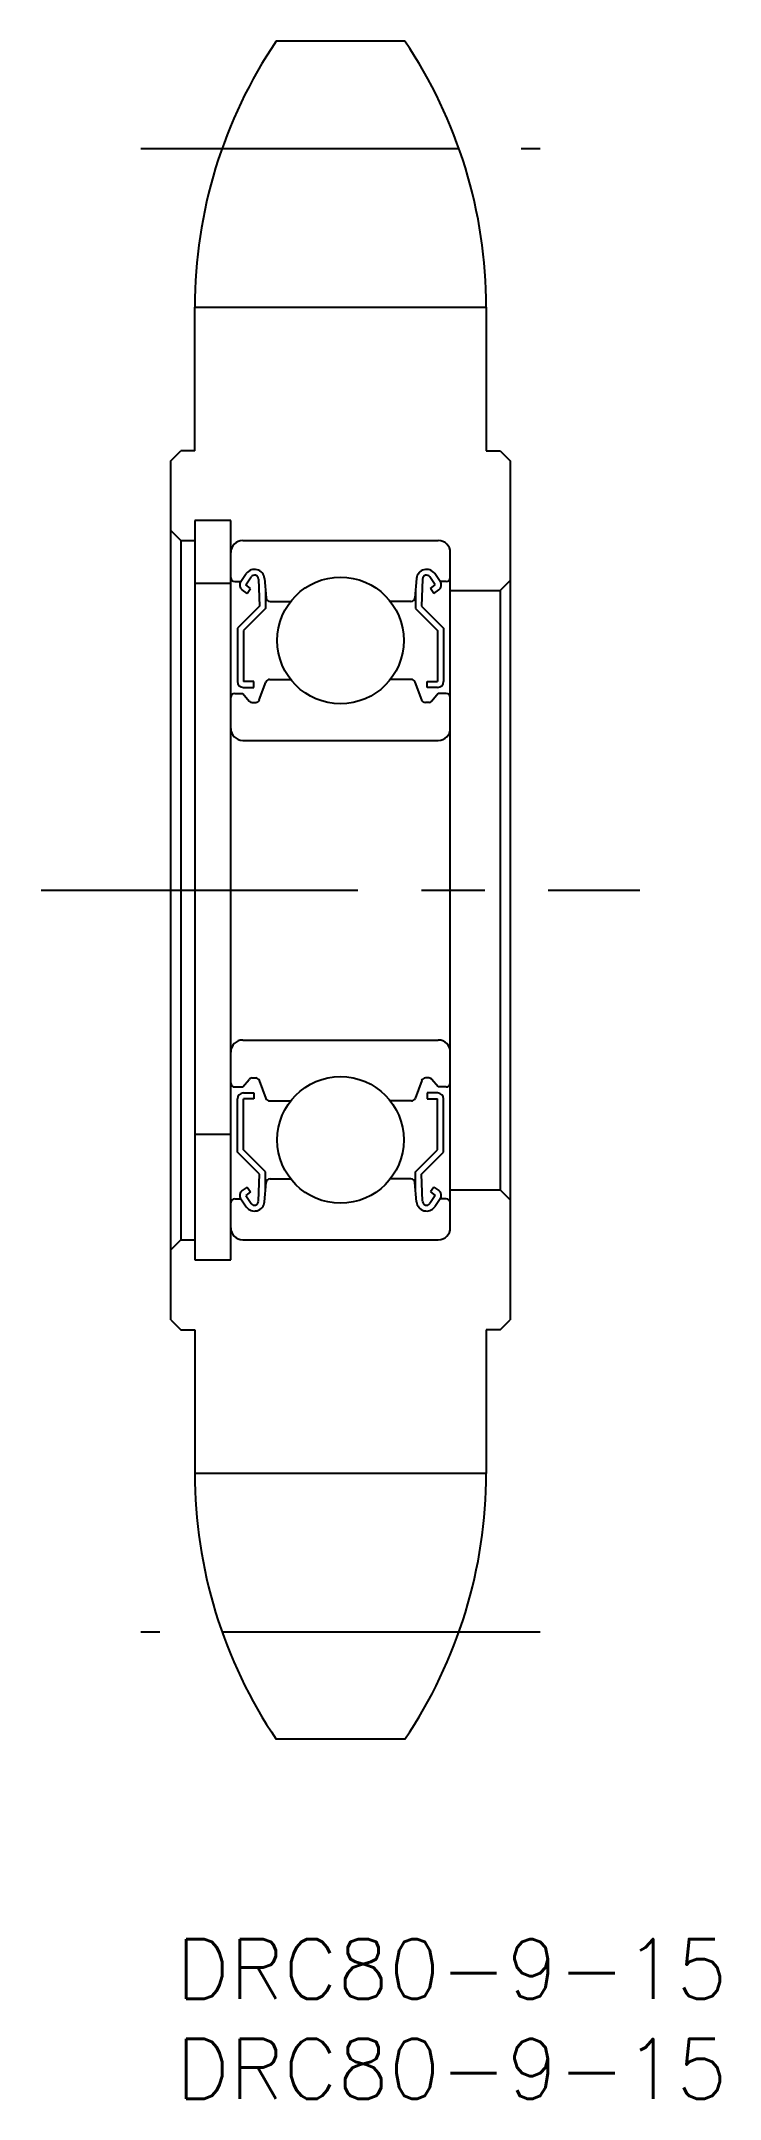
# Model space of a CAD drawing. Extents: x -7 to 27, y -8 to 95.
import ezdxf

# ---------------------------------------------------------------- set-up
doc = ezdxf.new("R2010")
doc.units = 0
doc.header["$LTSCALE"] = 0.5
doc.linetypes.add('CENTER', pattern=[50.8, 31.75, -6.35, 6.35, -6.35])
doc.layers.get('0').update_dxf_attribs({"linetype": 'CONTINUOUS'})
doc.layers.add('CENTER', color=1, linetype='CENTER')
doc.styles.get("Standard").update_dxf_attribs({"font": 'txt.shx', "height": 3, "bigfont": 'bigfont.shx'})

# ---------------------------------------------------------------- blocks, each defined once
blk = doc.blocks.new('*U3')
at = {"color": 7, "linetype": 'CONTINUOUS'}
blk.add_text('DRC80-9-15', height=3, dxfattribs=at).set_placement((0, -3))
blk = doc.blocks.new('*U4')
at = {"color": 7, "linetype": 'CONTINUOUS'}
blk.add_text('DRC80-9-15', height=3, dxfattribs=at).set_placement((0, -8))

msp = doc.modelspace()

# ---------------------------------------------------------------- linework, layer by layer
at = {"color": 7, "linetype": 'CONTINUOUS'}
for p, q in [((11.47, 95), (5.03, 95)), ((0.95, 81.69), (15.55, 81.69)), ((0.95, 74.5), (0.95, 81.69)), ((15.55, 81.69), (15.55, 74.5)), ((-0.25, 74), (0.25, 74.5)), ((0.95, 74.5), (0.25, 74.5)), ((15.55, 74.5), (16.25, 74.5)), ((16.25, 74.5), (16.75, 74)), ((-0.25, 31), (-0.25, 74)), ((16.75, 74), (16.75, 31)), ((-0.25, 70.5), (0.25, 70)), ((0.95, 71), (0.95, 34)), ((2.75, 71), (0.95, 71)), ((2.75, 34), (2.75, 71)), ((0.25, 70), (0.95, 70)), ((0.25, 70), (0.25, 35)), ((3.35, 70), (13.15, 70)), ((13.75, 35.6), (13.75, 69.4)), ((3.25, 67.95), (3.53, 68.35)), ((3.5, 67.78), (3.78, 68.18)), ((4.14, 68.07), (4.19, 66.72)), ((4.44, 68.1), (4.52, 67.13)), ((12.06, 68.1), (11.98, 67.13)), ((12.36, 68.07), (12.31, 66.72)), ((13, 67.78), (12.72, 68.18)), ((13.25, 67.95), (12.97, 68.35)), ((16.75, 68), (16.25, 67.5)), ((0.95, 67.87), (2.75, 67.87)), ((2.95, 67.95), (3.25, 67.95)), ((3.57, 67.36), (3.32, 67.53)), ((3.74, 67.6), (3.5, 67.78)), ((3.57, 67.36), (3.74, 67.6)), ((4.49, 67.47), (4.49, 66.6)), ((12.01, 67.47), (12.01, 66.6)), ((12.76, 67.6), (13, 67.78)), ((12.93, 67.36), (12.76, 67.6)), ((12.93, 67.36), (13.18, 67.53)), ((13.55, 67.95), (13.25, 67.95)), ((13.75, 67.5), (16.25, 67.5)), ((16.25, 67.5), (16.25, 37.5)), ((4.19, 66.72), (3.09, 65.62)), ((4.49, 66.6), (3.39, 65.5)), ((4.72, 66.95), (5.74, 66.95)), ((11.78, 66.95), (10.76, 66.95)), ((12.01, 66.6), (13.11, 65.5)), ((12.31, 66.72), (13.41, 65.62)), ((3.09, 65.62), (3.09, 62.95)), ((3.39, 65.5), (3.39, 62.95)), ((13.11, 65.5), (13.11, 62.95)), ((13.41, 65.62), (13.41, 62.95)), ((3.91, 62.95), (3.39, 62.95)), ((3.91, 62.65), (3.91, 62.95)), ((4.18, 62.03), (4.51, 62.92)), ((4.7, 63.05), (5.74, 63.05)), ((11.8, 63.05), (10.76, 63.05)), ((12.32, 62.03), (11.99, 62.92)), ((12.59, 62.95), (13.11, 62.95)), ((12.59, 62.65), (12.59, 62.95)), ((2.95, 62.35), (3.35, 62.35)), ((3.35, 62.35), (3.67, 61.97)), ((3.39, 62.65), (3.91, 62.65)), ((3.82, 61.9), (4, 61.9)), ((12.68, 61.9), (12.5, 61.9)), ((13.11, 62.65), (12.59, 62.65)), ((13.15, 62.35), (12.83, 61.97)), ((13.55, 62.35), (13.15, 62.35)), ((3.35, 60), (13.15, 60)), ((3.35, 45), (13.15, 45)), ((2.75, 44.25), (2.75, 44.25)), ((2.95, 42.65), (3.35, 42.65)), ((3.35, 42.65), (3.67, 43.03)), ((3.39, 42.35), (3.91, 42.35)), ((3.82, 43.1), (4, 43.1)), ((3.91, 42.35), (3.91, 42.05)), ((4.18, 42.97), (4.51, 42.08)), ((12.32, 42.97), (11.99, 42.08)), ((12.68, 43.1), (12.5, 43.1)), ((12.59, 42.35), (12.59, 42.05)), ((13.11, 42.35), (12.59, 42.35)), ((13.15, 42.65), (12.83, 43.03)), ((13.55, 42.65), (13.15, 42.65)), ((3.09, 39.38), (3.09, 42.05)), ((3.39, 39.5), (3.39, 42.05)), ((3.91, 42.05), (3.39, 42.05)), ((4.7, 41.95), (5.74, 41.95)), ((11.8, 41.95), (10.76, 41.95)), ((12.59, 42.05), (13.11, 42.05)), ((13.11, 39.5), (13.11, 42.05)), ((13.41, 39.38), (13.41, 42.05)), ((0.95, 40.29), (2.75, 40.29)), ((4.19, 38.28), (3.09, 39.38)), ((4.49, 38.4), (3.39, 39.5)), ((12.01, 38.4), (13.11, 39.5)), ((12.31, 38.28), (13.41, 39.38)), ((4.14, 36.93), (4.19, 38.28)), ((4.49, 37.53), (4.49, 38.4)), ((12.01, 37.53), (12.01, 38.4)), ((12.36, 36.93), (12.31, 38.28)), ((3.57, 37.64), (3.32, 37.47)), ((3.74, 37.4), (3.5, 37.22)), ((3.5, 37.22), (3.78, 36.82)), ((3.57, 37.64), (3.74, 37.4)), ((4.44, 36.9), (4.52, 37.87)), ((4.72, 38.05), (5.74, 38.05)), ((11.78, 38.05), (10.76, 38.05)), ((12.06, 36.9), (11.98, 37.87)), ((13, 37.22), (12.72, 36.82)), ((12.93, 37.64), (12.76, 37.4)), ((12.76, 37.4), (13, 37.22)), ((12.93, 37.64), (13.18, 37.47)), ((13.75, 37.5), (16.25, 37.5)), ((16.25, 37.5), (16.75, 37)), ((2.95, 37.05), (3.25, 37.05)), ((3.25, 37.05), (3.53, 36.65)), ((13.25, 37.05), (12.97, 36.65)), ((13.55, 37.05), (13.25, 37.05)), ((-0.25, 34.5), (0.25, 35)), ((0.25, 35), (0.95, 35)), ((0.95, 34), (2.75, 34)), ((3.35, 35), (13.15, 35)), ((-0.25, 31), (0.25, 30.5)), ((16.25, 30.5), (16.75, 31)), ((0.25, 30.5), (0.95, 30.5)), ((0.95, 30.5), (0.95, 23.31)), ((15.55, 30.5), (15.55, 23.31)), ((16.25, 30.5), (15.55, 30.5)), ((16.37, 30.62), (16.37, 30.62)), ((16.5, 30.75), (16.5, 30.75)), ((15.55, 23.31), (0.95, 23.31)), ((11.47, 10), (5.03, 10))]:
    msp.add_line(p, q, dxfattribs=at)
msp.add_line((2.75, 52.5), (2.75, 52.5))
for centre in [(8.25, 65), (8.25, 40)]:
    msp.add_circle(centre, 3.17, dxfattribs=at)
for centre, radius, start, end in [((24.7, 81.69), 23.75, 145.9151, 180), ((-8.2, 81.69), 23.75, 0, 34.0849), ((3.35, 69.4), 0.6, 90, 180), ((13.15, 69.4), 0.6, 0, 90), ((2.95, 68.15), 0.2, 180, 270), ((3.94, 68.06), 0.5, 5.065, 144.9356), ((3.94, 68.07), 0.2, 2.1312, 144.9367), ((12.56, 68.06), 0.5, 35.0644, 174.935), ((12.56, 68.07), 0.2, 35.0633, 177.8688), ((13.55, 68.15), 0.2, 270, 0), ((3.5, 67.78), 0.3, 144.9356, 235.0377), ((4.72, 67.15), 0.2, 185.065, 270), ((11.78, 67.15), 0.2, 270, 354.935), ((13, 67.78), 0.3, 304.9623, 35.0644), ((3.39, 62.95), 0.3, 180, 270), ((4.7, 62.85), 0.2, 90, 159.9703), ((11.8, 62.85), 0.2, 20.0297, 90), ((13.11, 62.95), 0.3, 270, 0), ((2.95, 62.15), 0.2, 90, 180), ((3.82, 62.1), 0.2, 219.997, 270), ((4, 62.1), 0.2, 270, 339.9703), ((12.5, 62.1), 0.2, 200.0297, 270), ((12.68, 62.1), 0.2, 270, 320.003), ((13.55, 62.15), 0.2, 0, 90), ((3.35, 60.6), 0.6, 180, 270), ((13.15, 60.6), 0.6, 270, 0), ((3.35, 44.4), 0.6, 90, 180), ((13.15, 44.4), 0.6, 0, 90), ((2.95, 42.85), 0.2, 180, 270), ((3.39, 42.05), 0.3, 90, 180), ((3.82, 42.9), 0.2, 90, 140.003), ((4, 42.9), 0.2, 20.0297, 90), ((12.5, 42.9), 0.2, 90, 159.9703), ((12.68, 42.9), 0.2, 39.997, 90), ((13.11, 42.05), 0.3, 0, 90), ((13.55, 42.85), 0.2, 270, 0), ((4.7, 42.15), 0.2, 200.0297, 270), ((11.8, 42.15), 0.2, 270, 339.9703), ((3.5, 37.22), 0.3, 124.9623, 215.0644), ((4.72, 37.85), 0.2, 90, 174.935), ((11.78, 37.85), 0.2, 5.065, 90), ((13, 37.22), 0.3, 324.9356, 55.0377), ((2.95, 36.85), 0.2, 90, 180), ((3.94, 36.94), 0.5, 215.0644, 354.935), ((3.94, 36.93), 0.2, 215.0633, 357.8688), ((12.56, 36.94), 0.5, 185.065, 324.9356), ((12.56, 36.93), 0.2, 182.1312, 324.9367), ((13.55, 36.85), 0.2, 0, 90), ((3.35, 35.6), 0.6, 180, 270), ((13.15, 35.6), 0.6, 270, 0), ((24.7, 23.31), 23.75, 180, 214.0849), ((-8.2, 23.31), 23.75, 325.9151, 0)]:
    msp.add_arc(centre, radius, start, end, dxfattribs=at)
at = {"layer": 'CENTER', "color": 1, "linetype": 'CENTER'}
for p, q in [((-1.75, 89.63), (18.25, 89.63)), ((-6.75, 52.5), (23.25, 52.5)), ((18.25, 15.36), (-1.75, 15.36))]:
    msp.add_line(p, q, dxfattribs=at)

# ---------------------------------------------------------------- block references
at = {"color": 7, "linetype": 'CONTINUOUS'}
for name in ['*U3', '*U4']:
    msp.add_blockref(name, (0, 0), dxfattribs=at)

doc.saveas('drawing.dxf')
